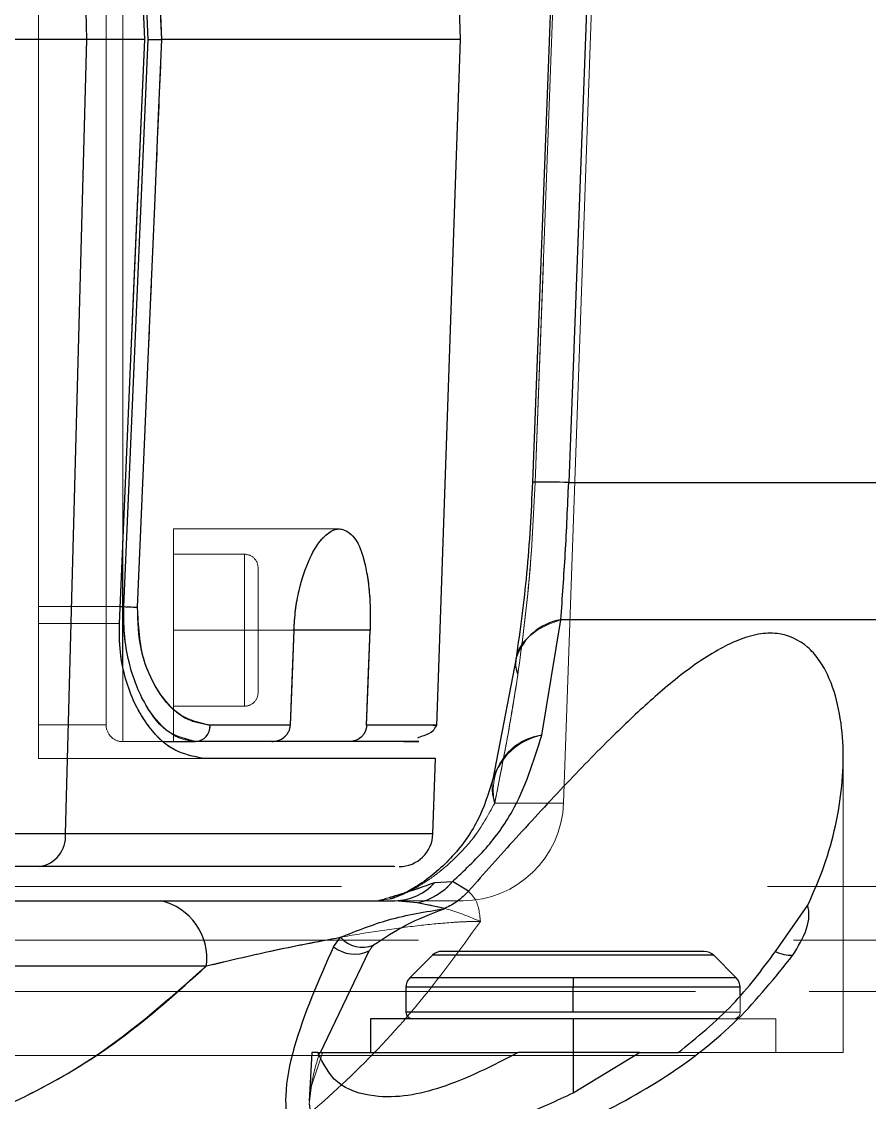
# Model space of a CAD drawing. Header units: millimetres. Extents: x 126 to 938, y 244 to 707.
# Drawn here: x 767.074 to 768.329, y 559.614 to 561.215 of the extents above; entities that cross this region are included whole.
import ezdxf

# ---------------------------------------------------------------- set-up
doc = ezdxf.new("R2010")
doc.units = ezdxf.units.MM
doc.linetypes.add('HIDDEN', pattern=[1.905, 1.27, -0.635])

msp = doc.modelspace()

# ---------------------------------------------------------------- linework, layer by layer
at = {"color": 7, "linetype": 'Continuous', "lineweight": 25}
for p, q in [((767.9141, 562.7623), (767.8301, 560.5323)), ((767.1704, 561.188), (767.1298, 562.6897)), ((767.7237, 561.188), (767.6882, 562.2043)), ((767.1704, 561.188), (766.8262, 561.188)), ((767.1386, 560.0112), (767.1704, 561.188)), ((767.2559, 561.188), (767.1704, 561.188)), ((767.2608, 561.188), (767.2813, 561.188)), ((767.7237, 561.188), (767.2813, 561.188)), ((767.6882, 560.1715), (767.7237, 561.188)), ((767.8837, 560.5317), (768.9537, 560.5317)), ((767.2237, 560.348), (767.2237, 560.4455)), ((767.2194, 560.348), (767.2237, 560.348)), ((767.2237, 560.348), (767.2249, 560.348)), ((767.2237, 560.2601), (767.2237, 560.348)), ((767.8438, 560.1576), (767.8721, 560.3283)), ((768.9489, 560.3283), (767.8721, 560.3283)), ((767.5897, 560.313), (767.4768, 560.313)), ((767.8058, 560.2717), (767.7716, 560.0923)), ((767.4714, 560.1721), (767.3528, 560.1721)), ((767.2872, 560.148), (767.3313, 560.148)), ((767.4439, 560.148), (767.3313, 560.148)), ((767.5584, 560.148), (767.4439, 560.148)), ((767.6865, 560.1229), (767.3435, 560.1229)), ((767.6826, 560.0112), (767.6865, 560.1229)), ((767.1386, 560.0112), (766.1195, 560.0112)), ((767.6826, 560.0112), (767.1386, 560.0112)), ((767.0999, 559.963), (766.7581, 559.963)), ((767.6252, 559.963), (767.0999, 559.963)), ((767.6854, 559.9393), (767.7114, 559.9406)), ((767.7353, 559.9266), (767.7114, 559.9406)), ((766.6178, 559.9123), (767.2792, 559.9123)), ((767.2792, 559.9123), (767.6264, 559.9123)), ((767.6595, 559.9094), (767.6264, 559.9123)), ((767.7005, 559.9009), (767.6595, 559.9094)), ((768.1899, 559.8371), (768.2379, 559.9059)), ((767.5355, 559.8442), (767.5459, 559.8582)), ((767.516, 559.6873), (767.5884, 559.8383)), ((767.6818, 559.8314), (767.6485, 559.7981)), ((768.0985, 559.8314), (767.6818, 559.8314)), ((768.0844, 559.8373), (767.696, 559.8373)), ((768.0985, 559.8314), (768.1318, 559.7981)), ((766.686, 559.8157), (767.3473, 559.8157)), ((767.8902, 559.7981), (767.6485, 559.7981)), ((767.8902, 559.7981), (767.8902, 559.784)), ((768.1318, 559.7981), (767.8902, 559.7981)), ((767.6427, 559.784), (767.6427, 559.7473)), ((767.8902, 559.784), (767.6427, 559.784)), ((767.8902, 559.7473), (767.8902, 559.784)), ((768.1377, 559.784), (767.8902, 559.784)), ((768.1377, 559.7726), (768.1377, 559.784)), ((767.8902, 559.7473), (767.6427, 559.7473)), ((768.1148, 559.7473), (767.8902, 559.7473)), ((767.5902, 559.7373), (767.5902, 559.6873)), ((767.8902, 559.7373), (767.5902, 559.7373)), ((767.8902, 559.7373), (767.8902, 559.6873)), ((768.1046, 559.7373), (767.8902, 559.7373)), ((767.5034, 559.6873), (767.4996, 559.6156)), ((767.5121, 559.6873), (767.5034, 559.6873)), ((767.5121, 559.6873), (767.8087, 559.6873)), ((767.8902, 559.6873), (767.8087, 559.6873)), ((767.8902, 559.6276), (767.9887, 559.6873)), ((767.8902, 559.6873), (767.8902, 559.6276)), ((767.9887, 559.6873), (767.8902, 559.6873)), ((767.9887, 559.6873), (768.0458, 559.6873))]:
    msp.add_line(p, q, dxfattribs=at)
at = {"color": 7, "linetype": 'HIDDEN', "lineweight": 18}
for p, q in [((767.9141, 562.7623), (767.8301, 560.5323)), ((767.8762, 560.057), (767.9707, 562.7623)), ((767.1704, 561.188), (767.1298, 562.6897)), ((767.0987, 560.323), (767.0987, 562.053)), ((767.0987, 562.053), (767.0987, 560.323)), ((767.0987, 560.348), (767.0987, 562.0279)), ((767.0987, 562.0279), (767.0987, 560.348)), ((767.1987, 560.348), (767.1987, 562.0279)), ((767.1987, 562.0279), (767.1987, 560.348)), ((767.2237, 562.0279), (767.2237, 560.348)), ((767.2237, 560.4455), (767.2237, 561.9305)), ((766.13, 561.188), (767.1704, 561.188)), ((767.1386, 560.0112), (767.1704, 561.188)), ((767.1704, 561.188), (767.2559, 561.188)), ((767.2608, 561.188), (767.2813, 561.188)), ((767.2813, 561.188), (767.7237, 561.188)), ((769.7348, 560.5317), (767.8837, 560.5317)), ((767.5444, 560.463), (767.2987, 560.463)), ((767.5444, 560.463), (767.2987, 560.463)), ((767.2987, 560.4254), (767.4037, 560.4254)), ((767.2987, 560.2005), (767.2987, 560.4254)), ((767.2987, 560.4254), (767.2987, 560.2005)), ((767.4037, 560.4254), (767.2987, 560.4254)), ((767.4037, 560.4254), (767.4037, 560.313)), ((767.4037, 560.2005), (767.4037, 560.4254)), ((767.4037, 560.4254), (767.4037, 560.2005)), ((767.4237, 560.3578), (767.4237, 560.4055)), ((767.4237, 560.4055), (767.4237, 560.2681)), ((767.4237, 560.2205), (767.4237, 560.3578)), ((767.0987, 560.348), (767.1987, 560.348)), ((767.0987, 560.173), (767.0987, 560.348)), ((767.0987, 560.348), (767.1987, 560.348)), ((767.0987, 560.348), (767.0987, 560.173)), ((767.1987, 560.173), (767.1987, 560.348)), ((767.1987, 560.348), (767.1987, 560.173)), ((767.1987, 560.348), (767.2237, 560.348)), ((767.1987, 560.348), (767.2194, 560.348)), ((767.2237, 560.348), (767.2249, 560.348)), ((767.2237, 560.348), (767.2237, 560.148)), ((767.0987, 560.323), (767.0987, 560.1229)), ((767.2184, 560.323), (767.0987, 560.323)), ((767.0987, 560.323), (767.2184, 560.323)), ((767.0987, 560.1229), (767.0987, 560.323)), ((767.8721, 560.3283), (767.8438, 560.1576)), ((767.8721, 560.3283), (769.6526, 560.3283)), ((767.2987, 560.313), (767.4768, 560.313)), ((767.2987, 560.148), (767.2987, 560.313)), ((767.2987, 560.313), (767.4037, 560.313)), ((767.2987, 560.313), (767.4037, 560.313)), ((767.2987, 560.148), (767.2987, 560.313)), ((767.2987, 560.313), (767.5897, 560.313)), ((767.4768, 560.313), (767.2987, 560.313)), ((767.2987, 560.148), (767.2987, 560.313)), ((767.2987, 560.148), (767.2987, 560.313)), ((767.4768, 560.313), (767.2987, 560.313)), ((767.4037, 560.2005), (767.4037, 560.313)), ((767.4037, 560.313), (767.4237, 560.313)), ((767.4037, 560.313), (767.4237, 560.313)), ((767.2237, 560.148), (767.2237, 560.2601)), ((767.4237, 560.2681), (767.4237, 560.2205)), ((767.8058, 560.2717), (767.7716, 560.0923)), ((767.2987, 560.2005), (767.4037, 560.2005)), ((767.2987, 560.2005), (767.4037, 560.2005)), ((767.0987, 560.173), (767.1987, 560.173)), ((767.1987, 560.173), (767.0987, 560.173)), ((767.3528, 560.1721), (767.4714, 560.1721)), ((767.5845, 560.1721), (767.6827, 560.1721)), ((767.2237, 560.148), (767.2872, 560.148)), ((767.3313, 560.148), (767.2237, 560.148)), ((767.2987, 560.148), (767.4439, 560.148)), ((767.4439, 560.148), (767.2987, 560.148)), ((767.2987, 560.148), (767.5584, 560.148)), ((767.4439, 560.148), (767.2987, 560.148)), ((767.3313, 560.148), (767.4439, 560.148)), ((767.5584, 560.148), (767.6395, 560.148)), ((767.0987, 560.1229), (767.3435, 560.1229)), ((767.3435, 560.1229), (767.0987, 560.1229)), ((767.3435, 560.1229), (767.6865, 560.1229)), ((768.2902, 559.6873), (768.2902, 560.1247)), ((767.8762, 560.057), (767.7741, 560.057)), ((766.1195, 560.0112), (767.1386, 560.0112)), ((767.1386, 560.0112), (767.6826, 560.0112)), ((766.1069, 559.963), (767.0999, 559.963)), ((767.0999, 559.963), (767.6262, 559.963)), ((767.7114, 559.9406), (767.6854, 559.9393)), ((766.273, 559.9333), (769.7352, 559.9333)), ((766.2772, 559.9333), (769.7395, 559.9333)), ((767.2792, 559.9123), (766.6178, 559.9123)), ((767.6264, 559.9123), (767.2792, 559.9123)), ((767.6264, 559.9123), (767.5918, 559.9123)), ((767.6011, 559.9123), (767.6183, 559.9173)), ((767.6011, 559.9123), (767.619, 559.915)), ((767.6191, 559.915), (767.6011, 559.9123)), ((767.6264, 559.9123), (767.6595, 559.9094)), ((766.3115, 559.8539), (769.3663, 559.8539)), ((766.3911, 559.8539), (769.4459, 559.8539)), ((767.6818, 559.8314), (768.0985, 559.8314)), ((767.696, 559.8373), (768.0844, 559.8373)), ((767.3473, 559.8157), (766.686, 559.8157)), ((767.6485, 559.7981), (767.8902, 559.7981)), ((767.8902, 559.7981), (768.1318, 559.7981)), ((767.8902, 559.7981), (767.8902, 559.784)), ((769.5099, 559.7777), (766.455, 559.7777)), ((766.8016, 559.7777), (769.6491, 559.7777)), ((767.6427, 559.784), (767.8902, 559.784)), ((767.8902, 559.7473), (767.8902, 559.784)), ((767.8902, 559.784), (768.1377, 559.784)), ((768.1377, 559.7473), (768.1377, 559.7726)), ((767.6427, 559.7473), (767.8902, 559.7473)), ((767.8902, 559.7473), (768.1377, 559.7473)), ((768.1377, 559.7473), (768.1148, 559.7473)), ((767.5902, 559.7373), (767.8902, 559.7373)), ((768.1277, 559.7373), (767.6527, 559.7373)), ((767.6527, 559.7373), (768.1277, 559.7373)), ((767.8902, 559.7373), (767.8902, 559.6873)), ((767.8902, 559.7373), (768.1902, 559.7373)), ((768.1902, 559.6873), (768.1902, 559.7373)), ((766.455, 559.6829), (769.5099, 559.6829)), ((766.8016, 559.6829), (769.6491, 559.6829)), ((767.5021, 559.635), (767.5192, 559.6871)), ((767.5034, 559.6873), (767.515, 559.6873)), ((767.516, 559.6873), (768.2902, 559.6873)), ((767.5902, 559.6873), (767.8902, 559.6873)), ((768.1902, 559.6873), (767.8902, 559.6873)), ((767.503, 559.6388), (767.4995, 559.6115))]:
    msp.add_line(p, q, dxfattribs=at)
at = {"color": 7, "linetype": 'HIDDEN', "lineweight": 18, "flags": 128}
for points in [[(767.834, 560.5317), (767.8806, 561.7747), (767.9176, 562.7623)], [(767.9176, 562.7623), (767.8708, 561.5131), (767.834, 560.5317)], [(767.9678, 562.7623), (767.9208, 561.5131), (767.8837, 560.5317)], [(767.2559, 561.188), (767.2349, 561.6724), (767.2184, 562.053)], [(767.2249, 562.0279), (767.245, 561.5575), (767.2608, 561.188)], [(767.2452, 562.0288), (767.2654, 561.5582), (767.2707, 561.435), (767.276, 561.3117), (767.2813, 561.188)], [(767.2559, 561.188), (767.2349, 560.7036), (767.2184, 560.323)], [(767.2608, 561.188), (767.2407, 560.7176), (767.2249, 560.348)], [(767.834, 560.5317), (767.8307, 560.5321), (767.8301, 560.5323)], [(767.8837, 560.5317), (767.8686, 560.5321), (767.8558, 560.5324), (767.8454, 560.5325), (767.8376, 560.5326), (767.8325, 560.5325), (767.8302, 560.5324), (767.8307, 560.5321), (767.834, 560.5317)], [(767.2249, 560.348), (767.2278, 560.3478), (767.2308, 560.3477), (767.2336, 560.3476), (767.2363, 560.3475), (767.2389, 560.3473), (767.2412, 560.3472), (767.2434, 560.3472), (767.2452, 560.3471)], [(767.8721, 560.3283), (767.8542, 560.3218), (767.8387, 560.3139), (767.826, 560.3049), (767.8162, 560.2947), (767.8094, 560.2837), (767.8059, 560.2719), (767.8055, 560.2596), (767.8084, 560.247)], [(767.4714, 560.1721), (767.4744, 560.251), (767.4768, 560.313)], [(767.5897, 560.313), (767.5868, 560.2341), (767.5845, 560.1721)]]:
    msp.add_lwpolyline(points, dxfattribs=at)
at = {"color": 7, "linetype": 'Continuous', "lineweight": 25, "flags": 128}
for points in [[(767.9678, 562.7623), (767.9206, 561.5089), (767.8837, 560.5317)], [(767.2559, 561.188), (767.2349, 561.6724), (767.2184, 562.053)], [(767.2608, 561.188), (767.2407, 561.6584), (767.2249, 562.0279)], [(767.2184, 560.323), (767.2394, 560.8073), (767.2559, 561.188)], [(767.2249, 560.348), (767.245, 560.8184), (767.2608, 561.188)], [(767.2452, 560.3471), (767.2654, 560.8177), (767.2707, 560.9409), (767.276, 561.0642), (767.2813, 561.188)], [(767.2249, 560.348), (767.2278, 560.3478), (767.2308, 560.3477), (767.2336, 560.3476), (767.2363, 560.3475), (767.2389, 560.3473), (767.2412, 560.3472), (767.2434, 560.3472), (767.2452, 560.3471)], [(767.4768, 560.313), (767.4738, 560.2341), (767.4714, 560.1721)], [(767.5845, 560.1721), (767.5874, 560.251), (767.5897, 560.313)]]:
    msp.add_lwpolyline(points, dxfattribs=at)
at = {"color": 7, "linetype": 'Continuous', "lineweight": 25}
for centre, radius, start, end in [((767.8476, 559.7134), 0.8191, 87.474, 91.2275), ((767.8859, 560.245), 0.0845, 99.4377, 161.3925), ((767.3295, 560.1712), 0.0233, 274.3971, 2.1656), ((767.8628, 560.064), 0.0955, 101.509, 162.6217), ((767.0937, 560.0075), 0.045, 277.8703, 4.6962), ((767.6327, 560.0129), 0.05, 269.989, 358.0086), ((767.6253, 559.9926), 0.0803, 270.8233, 318.486), ((767.641, 559.9992), 0.0917, 281.6768, 320.2449), ((767.2605, 559.8267), 0.0875, 352.7828, 77.681), ((767.5784, 559.8868), 0.0433, 221.3152, 292.1188), ((767.5666, 559.8822), 0.0491, 230.7354, 296.4341), ((767.696, 559.8173), 0.02, 89.9713, 135.0075), ((768.0844, 559.8172), 0.02, 45.0253, 90.0129), ((768.2146, 559.8883), 0.0569, 244.2404, 270.7673), ((767.6627, 559.784), 0.02, 134.9925, 180.0287), ((768.1177, 559.784), 0.02, 0.0348, 44.9852), ((767.6527, 559.7473), 0.01, 180.0029, 269.9629)]:
    msp.add_arc(centre, radius, start, end, dxfattribs=at)
at = {"color": 7, "linetype": 'HIDDEN', "lineweight": 18}
for centre, radius, start, end in [((767.4037, 560.4055), 0.02, 359.9617, 90.0383), ((767.4037, 560.4055), 0.02, 359.9617, 90.0383), ((767.8502, 560.2639), 0.0451, 169.7145, 202.0558), ((767.4037, 560.2204), 0.02, 269.9617, 0.0383), ((767.4037, 560.2204), 0.02, 269.9617, 0.0383), ((767.2237, 560.1729), 0.025, 179.9816, 270.0184), ((767.2237, 560.1729), 0.025, 179.9816, 270.0184), ((767.3295, 560.1712), 0.0233, 274.3971, 2.1656), ((767.8542, 560.076), 0.0823, 97.2698, 193.3247), ((767.8388, 560.0793), 0.0685, 168.9054, 199.0279), ((767.7263, 560.0623), 0.15, 269.9993, 358.0007), ((767.0937, 560.0075), 0.045, 277.8703, 4.6962), ((767.6253, 559.9926), 0.0803, 270.8233, 318.486), ((767.641, 559.9992), 0.0917, 281.6768, 320.2449), ((767.2605, 559.8267), 0.0875, 352.7828, 77.681), ((768.1277, 559.7473), 0.01, 270.0612, 359.9388)]:
    msp.add_arc(centre, radius, start, end, dxfattribs=at)
at = {"color": 7, "linetype": 'Continuous', "lineweight": 25}
for points, knots in [([(767.2813, 561.188), (767.279, 561.2404), (767.2746, 561.3452), (767.2678, 561.5022), (767.2581, 561.73), (767.2505, 561.9056), (767.2452, 562.0288)], [0, 0, 0, 0, 0.187176, 0.373722, 0.560275, 1, 1, 1, 1]), ([(767.8301, 560.5323), (767.8279, 560.4872), (767.8236, 560.3999), (767.8116, 560.3134), (767.8058, 560.2717)], [0, 0, 0, 0, 0.517776, 1, 1, 1, 1]), ([(767.8721, 560.3283), (767.8744, 560.3612), (767.8792, 560.4289), (767.8822, 560.4967), (767.8837, 560.5317)], [0, 0, 0, 0, 0.4844209, 1, 1, 1, 1]), ([(767.4768, 560.313), (767.4775, 560.323), (767.4787, 560.3428), (767.4853, 560.379), (767.4977, 560.4169), (767.5162, 560.4493), (767.5427, 560.4679), (767.5697, 560.4514), (767.5785, 560.4252), (767.5852, 560.3978), (767.5885, 560.3715), (767.5903, 560.3429), (767.5899, 560.3231), (767.5897, 560.313)], [0, 0, 0, 0, 0.088692, 0.174983, 0.324788, 0.435959, 0.508939, 0.57476, 0.677629, 0.746669, 0.824993, 0.910687, 1, 1, 1, 1]), ([(767.3313, 560.148), (767.3179, 560.1513), (767.2868, 560.1589), (767.2599, 560.1958), (767.2422, 560.2323), (767.2314, 560.2678), (767.2249, 560.3066), (767.2249, 560.3341), (767.2249, 560.348)], [0, 0, 0, 0, 0.164879, 0.381151, 0.521758, 0.664894, 0.831259, 1, 1, 1, 1]), ([(767.3528, 560.1721), (767.3376, 560.1756), (767.3031, 560.1837), (767.2692, 560.2295), (767.2472, 560.2851), (767.2459, 560.3256), (767.2452, 560.3471)], [0, 0, 0, 0, 0.20336, 0.462371, 0.715382, 1, 1, 1, 1]), ([(767.3435, 560.1229), (767.3281, 560.126), (767.2938, 560.1329), (767.2613, 560.1689), (767.2397, 560.2057), (767.2267, 560.2413), (767.2184, 560.2809), (767.2184, 560.3088), (767.2184, 560.323)], [0, 0, 0, 0, 0.178264, 0.398254, 0.532878, 0.676106, 0.835959, 1, 1, 1, 1]), ([(768.2379, 559.9059), (768.2464, 559.9252), (768.2631, 559.9632), (768.2796, 560.0226), (768.2893, 560.0816), (768.2913, 560.1397), (768.2852, 560.1956), (768.2719, 560.2397), (768.2546, 560.2699), (768.2326, 560.2952), (768.1997, 560.3102), (768.163, 560.3078), (768.1334, 560.2987), (768.1026, 560.2832), (768.061, 560.2563), (768.0106, 560.215), (767.9473, 560.1554), (767.879, 560.085), (767.8065, 560.0067), (767.7587, 559.9528), (767.7353, 559.9266)], [0, 0, 0, 0, 0.059808, 0.11748, 0.173707, 0.228769, 0.281744, 0.332299, 0.357638, 0.379876, 0.426668, 0.452739, 0.482878, 0.513795, 0.550006, 0.622895, 0.697844, 0.796126, 0.900557, 1, 1, 1, 1]), ([(767.4439, 560.148), (767.4473, 560.1483), (767.454, 560.1489), (767.4616, 560.1533), (767.4665, 560.1583), (767.4692, 560.1627), (767.4709, 560.1673), (767.4713, 560.1705), (767.4714, 560.1721)], [0, 0, 0, 0, 0.2496636, 0.4987852, 0.6334898, 0.7633324, 0.883284, 1, 1, 1, 1]), ([(767.5845, 560.1721), (767.5841, 560.169), (767.5834, 560.1641), (767.5799, 560.1585), (767.5754, 560.1535), (767.5683, 560.1489), (767.5617, 560.1483), (767.5584, 560.148)], [0, 0, 0, 0, 0.237707, 0.369658, 0.500355, 0.748982, 1, 1, 1, 1]), ([(767.6827, 560.1721), (767.6842, 560.1721), (767.6974, 560.1721), (767.6232, 560.1721), (767.6004, 560.1721), (767.5845, 560.1721)], [0, 0, 0, 0, 0.037717, 0.331144, 1, 1, 1, 1]), ([(767.6602, 560.1537), (767.6633, 560.1549), (767.671, 560.1577), (767.6824, 560.162), (767.6866, 560.1693), (767.6882, 560.1721)], [0, 0, 0, 0, 0.289133, 0.725164, 1, 1, 1, 1]), ([(767.6395, 560.148), (767.6406, 560.148), (767.6477, 560.148), (767.6766, 560.148), (767.6023, 560.148), (767.5764, 560.148), (767.5584, 560.148)], [0, 0, 0, 0, 0.026774, 0.177166, 0.428198, 1, 1, 1, 1]), ([(767.7114, 559.9406), (767.7286, 559.9566), (767.762, 559.9878), (767.813, 560.0583), (767.8317, 560.1187), (767.8438, 560.1576)], [0, 0, 0, 0, 0.272615, 0.530465, 1, 1, 1, 1]), ([(767.7716, 560.0923), (767.765, 560.0712), (767.7515, 560.0284), (767.7176, 559.9829), (767.6858, 559.9527), (767.6648, 559.9373), (767.6485, 559.9276), (767.6376, 559.922), (767.6278, 559.9178), (767.6215, 559.9158), (767.6187, 559.9148)], [0, 0, 0, 0, 0.271434, 0.549569, 0.685676, 0.812166, 0.86846, 0.919268, 0.963485, 1, 1, 1, 1]), ([(767.6183, 559.9173), (767.6241, 559.919), (767.6467, 559.9255), (767.6689, 559.9334), (767.6854, 559.9393)], [0, 0, 0, 0, 0.255181, 1, 1, 1, 1]), ([(767.6483, 559.9267), (767.6464, 559.9257), (767.6407, 559.9227), (767.6309, 559.9189), (767.623, 559.9156), (767.6191, 559.915), (767.6191, 559.915)], [0, 0, 0, 0, 0.196, 0.622983, 0.993695, 1, 1, 1, 1]), ([(767.7353, 559.9266), (767.7301, 559.9213), (767.7199, 559.9108), (767.7069, 559.9042), (767.7005, 559.9009)], [0, 0, 0, 0, 0.507877, 1, 1, 1, 1]), ([(768.2154, 559.8314), (768.2233, 559.8442), (768.2346, 559.8624), (768.2406, 559.8889), (768.2387, 559.9005), (768.2379, 559.9059)], [0, 0, 0, 0, 0.562753, 0.796854, 1, 1, 1, 1]), ([(767.5459, 559.8582), (767.5694, 559.8676), (767.6189, 559.8875), (767.6717, 559.8959), (767.6994, 559.9004)], [0, 0, 0, 0, 0.474221, 1, 1, 1, 1]), ([(767.5947, 559.8467), (767.6104, 559.8571), (767.6433, 559.8788), (767.6801, 559.893), (767.6994, 559.9004)], [0, 0, 0, 0, 0.476976, 1, 1, 1, 1]), ([(767.6994, 559.9004), (767.6996, 559.9005), (767.7, 559.9006), (767.7003, 559.9008), (767.7005, 559.9009)], [0, 0, 0, 0, 0.56134, 1, 1, 1, 1]), ([(767.3473, 559.8157), (767.3791, 559.8233), (767.445, 559.839), (767.5115, 559.8517), (767.5459, 559.8582)], [0, 0, 0, 0, 0.482729, 1, 1, 1, 1]), ([(767.5355, 559.8442), (767.5135, 559.7949), (767.482, 559.724), (767.4616, 559.6296), (767.4659, 559.5883), (767.4677, 559.5707)], [0, 0, 0, 0, 0.5663079, 0.8146674, 1, 1, 1, 1]), ([(767.5947, 559.8467), (767.5934, 559.8452), (767.5912, 559.8425), (767.5893, 559.8396), (767.5884, 559.8383)], [0, 0, 0, 0, 0.553151, 1, 1, 1, 1]), ([(767.4677, 559.5707), (767.4722, 559.555), (767.4831, 559.5169), (767.5636, 559.5063), (767.6563, 559.5107), (767.7781, 559.5364), (767.9061, 559.582), (768.0284, 559.6483), (768.135, 559.7307), (768.1892, 559.7986), (768.2154, 559.8314)], [0, 0, 0, 0, 0.05213, 0.126116, 0.239672, 0.38408, 0.543513, 0.704122, 0.857125, 1, 1, 1, 1]), ([(768.0458, 559.6873), (768.0737, 559.71), (768.1279, 559.754), (768.1697, 559.8099), (768.1899, 559.8371)], [0, 0, 0, 0, 0.515229, 1, 1, 1, 1]), ([(766.6928, 559.5303), (766.7583, 559.5347), (766.8914, 559.5437), (767.0688, 559.6117), (767.2229, 559.7032), (767.3054, 559.7779), (767.3473, 559.8157)], [0, 0, 0, 0, 0.268227, 0.5445, 0.768998, 1, 1, 1, 1]), ([(768.8619, 559.7057), (768.8024, 559.6764), (768.6785, 559.6154), (768.4888, 559.5416), (768.2899, 559.4772), (768.1242, 559.4346), (767.9845, 559.4052), (767.8746, 559.3854), (767.7599, 559.3685), (767.6411, 559.3548), (767.5122, 559.3442), (767.388, 559.3382), (767.3047, 559.3375), (767.2717, 559.3373)], [0, 0, 0, 0, 0.120823, 0.251339, 0.370287, 0.501291, 0.562599, 0.630336, 0.704512, 0.773703, 0.848152, 0.939904, 1, 1, 1, 1]), ([(767.8087, 559.6873), (767.7713, 559.668), (767.7044, 559.6334), (767.6101, 559.6152), (767.5374, 559.6369), (767.5202, 559.6711), (767.5121, 559.6873)], [0, 0, 0, 0, 0.374595, 0.670874, 0.843963, 1, 1, 1, 1]), ([(767.2692, 559.2847), (767.4086, 559.2892), (767.6864, 559.298), (768.0981, 559.3708), (768.5018, 559.4841), (768.7548, 559.6039), (768.8818, 559.6641)], [0, 0, 0, 0, 0.2500057, 0.4983601, 0.7483526, 1, 1, 1, 1]), ([(767.4995, 559.6115), (767.5006, 559.6016), (767.5029, 559.5816), (767.5304, 559.5602), (767.5689, 559.5512), (767.6193, 559.55), (767.6798, 559.5567), (767.7475, 559.5717), (767.8192, 559.5946), (767.8662, 559.6164), (767.8902, 559.6276)], [0, 0, 0, 0, 0.066505, 0.134154, 0.222345, 0.33855, 0.481002, 0.642407, 0.817118, 1, 1, 1, 1])]:
    msp.add_open_spline(points, degree=3, knots=knots, dxfattribs=at)
at = {"color": 7, "linetype": 'HIDDEN', "lineweight": 18}
for points, knots in [([(767.2813, 561.188), (767.279, 561.1355), (767.2746, 561.0307), (767.2678, 560.8737), (767.2581, 560.6459), (767.2505, 560.4703), (767.2452, 560.3471)], [0, 0, 0, 0, 0.187176, 0.373729, 0.560275, 1, 1, 1, 1]), ([(767.8301, 560.5323), (767.8279, 560.4868), (767.8236, 560.3996), (767.8116, 560.3131), (767.8058, 560.2717)], [0, 0, 0, 0, 0.521456, 1, 1, 1, 1]), ([(767.834, 560.5317), (767.8316, 560.4827), (767.8271, 560.3874), (767.8145, 560.2929), (767.8084, 560.247)], [0, 0, 0, 0, 0.514571, 1, 1, 1, 1]), ([(767.8084, 560.247), (767.8145, 560.2925), (767.827, 560.3871), (767.8316, 560.4823), (767.834, 560.5317)], [0, 0, 0, 0, 0.481767, 1, 1, 1, 1]), ([(767.8837, 560.5317), (767.8822, 560.4965), (767.8792, 560.4286), (767.8744, 560.3609), (767.8721, 560.3283)], [0, 0, 0, 0, 0.519242, 1, 1, 1, 1]), ([(767.2987, 560.3704), (767.2987, 560.341), (767.2987, 560.2823), (767.2987, 560.3734), (767.2987, 560.4154), (767.2987, 560.4394), (767.2987, 560.4691), (767.2987, 560.4393), (767.2987, 560.4164), (767.2987, 560.3876), (767.2987, 560.3704)], [0, 0, 0, 0, 0.191349, 0.382699, 0.544902, 0.653282, 0.691349, 0.729417, 0.837797, 1, 1, 1, 1]), ([(767.2987, 560.3704), (767.2987, 560.341), (767.2987, 560.2823), (767.2987, 560.3734), (767.2987, 560.4154), (767.2987, 560.4394), (767.2987, 560.4691), (767.2987, 560.4393), (767.2987, 560.4164), (767.2987, 560.3876), (767.2987, 560.3704)], [0, 0, 0, 0, 0.191349, 0.382699, 0.544902, 0.653282, 0.691349, 0.729417, 0.837797, 1, 1, 1, 1]), ([(767.5897, 560.313), (767.5899, 560.3231), (767.5903, 560.3429), (767.5885, 560.3715), (767.5852, 560.3977), (767.5785, 560.4252), (767.5697, 560.4514), (767.5427, 560.4679), (767.5161, 560.4492), (767.4977, 560.4168), (767.4853, 560.379), (767.4787, 560.3428), (767.4775, 560.323), (767.4768, 560.313)], [0, 0, 0, 0, 0.08921, 0.174851, 0.253087, 0.322176, 0.425196, 0.491144, 0.564245, 0.675419, 0.825048, 0.911289, 1, 1, 1, 1]), ([(767.2987, 560.356), (767.2987, 560.334), (767.2987, 560.2899), (767.2987, 560.3583), (767.2987, 560.3898), (767.2987, 560.4078), (767.2987, 560.43), (767.2987, 560.4077), (767.2987, 560.3906), (767.2987, 560.369), (767.2987, 560.356)], [0, 0, 0, 0, 0.191348, 0.382696, 0.544903, 0.653306, 0.691348, 0.72939, 0.837793, 1, 1, 1, 1]), ([(767.4237, 560.3388), (767.4237, 560.3256), (767.4237, 560.2991), (767.4237, 560.3446), (767.4237, 560.3634), (767.4237, 560.3865), (767.4237, 560.3955), (767.4237, 560.4082), (767.4237, 560.3955), (767.4237, 560.3864), (767.4237, 560.3642), (767.4237, 560.3485), (767.4237, 560.3388)], [0, 0, 0, 0, 0.13999, 0.279979, 0.439977, 0.539983, 0.612958, 0.63999, 0.667021, 0.739996, 0.840003, 1, 1, 1, 1]), ([(767.2249, 560.348), (767.2249, 560.3341), (767.2249, 560.3066), (767.2314, 560.2678), (767.2422, 560.2324), (767.2598, 560.1954), (767.282, 560.1679), (767.309, 560.1511), (767.3227, 560.1492), (767.3313, 560.148)], [0, 0, 0, 0, 0.168415, 0.334505, 0.477339, 0.617738, 0.833623, 0.896194, 1, 1, 1, 1]), ([(767.2452, 560.3471), (767.2466, 560.3201), (767.249, 560.2706), (767.2789, 560.2135), (767.3152, 560.1787), (767.341, 560.1742), (767.3528, 560.1721)], [0, 0, 0, 0, 0.356707, 0.655574, 0.842887, 1, 1, 1, 1]), ([(767.2184, 560.323), (767.2184, 560.3088), (767.2185, 560.2809), (767.2266, 560.2412), (767.2397, 560.2058), (767.2613, 560.169), (767.2937, 560.133), (767.3281, 560.1261), (767.3435, 560.1229)], [0, 0, 0, 0, 0.164616, 0.322658, 0.468644, 0.600208, 0.82109, 1, 1, 1, 1]), ([(767.2865, 559.3373), (767.3528, 559.3383), (767.482, 559.3402), (767.6756, 559.3557), (767.8634, 559.3797), (768.0493, 559.4132), (768.2323, 559.456), (768.4125, 559.5085), (768.6343, 559.5867), (768.8925, 559.7014), (769.1769, 559.871), (769.44, 560.0747), (769.5817, 560.2438), (769.6526, 560.3283)], [0, 0, 0, 0, 0.074937, 0.146234, 0.21957, 0.289073, 0.359875, 0.432109, 0.501409, 0.625815, 0.751041, 0.875486, 1, 1, 1, 1]), ([(769.6826, 560.305), (769.6109, 560.218), (769.4675, 560.0443), (769.2007, 559.8343), (768.9123, 559.6597), (768.6048, 559.5209), (768.2849, 559.4146), (767.9559, 559.3399), (767.6211, 559.2934), (767.3963, 559.2876), (767.2838, 559.2847)], [0, 0, 0, 0, 0.125205, 0.25003, 0.375397, 0.499765, 0.62462, 0.74995, 0.874747, 1, 1, 1, 1]), ([(767.2987, 560.2699), (767.2987, 560.2919), (767.2987, 560.336), (767.2987, 560.2676), (767.2987, 560.2361), (767.2987, 560.2181), (767.2987, 560.1959), (767.2987, 560.2182), (767.2987, 560.2353), (767.2987, 560.257), (767.2987, 560.2699)], [0, 0, 0, 0, 0.191348, 0.382696, 0.544903, 0.653306, 0.691348, 0.72939, 0.837793, 1, 1, 1, 1]), ([(767.4237, 560.2871), (767.4237, 560.3003), (767.4237, 560.3268), (767.4237, 560.2813), (767.4237, 560.2625), (767.4237, 560.2394), (767.4237, 560.2304), (767.4237, 560.2177), (767.4237, 560.2304), (767.4237, 560.2395), (767.4237, 560.2617), (767.4237, 560.2774), (767.4237, 560.2871)], [0, 0, 0, 0, 0.13999, 0.279979, 0.439977, 0.539983, 0.612958, 0.63999, 0.667021, 0.739996, 0.840003, 1, 1, 1, 1]), ([(767.8084, 560.247), (767.8027, 560.2109), (767.7925, 560.1474), (767.7797, 560.0843), (767.7741, 560.057)], [0, 0, 0, 0, 0.567635, 1, 1, 1, 1]), ([(767.7741, 560.057), (767.7811, 560.0919), (767.7939, 560.155), (767.8039, 560.2185), (767.8084, 560.247)], [0, 0, 0, 0, 0.5523111, 1, 1, 1, 1]), ([(767.4439, 560.148), (767.4473, 560.1483), (767.454, 560.1489), (767.4614, 560.1532), (767.4662, 560.158), (767.4689, 560.1623), (767.4709, 560.167), (767.4713, 560.1704), (767.4714, 560.1721)], [0, 0, 0, 0, 0.249211, 0.498819, 0.619968, 0.749264, 0.873804, 1, 1, 1, 1]), ([(767.5584, 560.148), (767.5617, 560.1483), (767.5682, 560.149), (767.5755, 560.1535), (767.58, 560.1585), (767.5834, 560.1642), (767.5841, 560.169), (767.5845, 560.1721)], [0, 0, 0, 0, 0.250332, 0.499377, 0.632643, 0.762117, 1, 1, 1, 1]), ([(767.8438, 560.1576), (767.8317, 560.1187), (767.813, 560.0583), (767.762, 559.9878), (767.7286, 559.9566), (767.7114, 559.9406)], [0, 0, 0, 0, 0.469535, 0.727385, 1, 1, 1, 1]), ([(767.7716, 560.0923), (767.765, 560.0712), (767.7515, 560.0284), (767.7176, 559.9829), (767.6858, 559.9527), (767.6648, 559.9373), (767.6485, 559.9276), (767.6376, 559.922), (767.6278, 559.9178), (767.6215, 559.9158), (767.6187, 559.9148)], [0, 0, 0, 0, 0.271434, 0.549569, 0.685676, 0.812166, 0.86846, 0.919268, 0.963485, 1, 1, 1, 1]), ([(767.619, 559.915), (767.6191, 559.915), (767.623, 559.9155), (767.6309, 559.9189), (767.6432, 559.9238), (767.6563, 559.9307), (767.6746, 559.9417), (767.6971, 559.9582), (767.7216, 559.9809), (767.7498, 560.0124), (767.7646, 560.0395), (767.7741, 560.057)], [0, 0, 0, 0, 0.0009495, 0.0551729, 0.1176267, 0.1860357, 0.2596315, 0.415211, 0.5723342, 0.7239042, 1, 1, 1, 1]), ([(767.7741, 560.057), (767.7646, 560.0395), (767.7498, 560.0123), (767.7216, 559.9809), (767.6971, 559.9582), (767.6746, 559.9418), (767.6581, 559.9317), (767.6508, 559.928), (767.6483, 559.9267)], [0, 0, 0, 0, 0.323409, 0.500953, 0.685001, 0.867242, 0.953449, 1, 1, 1, 1]), ([(767.6854, 559.9393), (767.6689, 559.9335), (767.641, 559.9237), (767.6126, 559.9155), (767.6011, 559.9123)], [0, 0, 0, 0, 0.5949077, 1, 1, 1, 1]), ([(767.7114, 559.9406), (767.7247, 559.9335), (767.7488, 559.9206), (767.7517, 559.8938), (767.753, 559.8816)], [0, 0, 0, 0, 0.546989, 1, 1, 1, 1]), ([(767.6011, 559.9123), (767.5958, 559.9123), (767.5894, 559.9123), (767.6063, 559.9123), (767.6167, 559.9123), (767.6264, 559.9123)], [0, 0, 0, 0, 0.204324, 0.250209, 1, 1, 1, 1]), ([(767.6865, 559.9123), (767.6416, 559.9123), (767.557, 559.9123), (767.6708, 559.9123), (767.7058, 559.9123), (767.7216, 559.9123), (767.7372, 559.9123), (767.7112, 559.9123), (767.6865, 559.9123)], [0, 0, 0, 0, 0.346013, 0.651861, 0.8203, 0.837748, 0.846013, 1, 1, 1, 1]), ([(767.6595, 559.9094), (767.6753, 559.9065), (767.7075, 559.9007), (767.7376, 559.888), (767.753, 559.8816)], [0, 0, 0, 0, 0.489757, 1, 1, 1, 1]), ([(767.753, 559.8816), (767.722, 559.8388), (767.6616, 559.7554), (767.558, 559.6461), (767.4498, 559.5534), (767.3351, 559.4762), (767.2143, 559.4146), (767.0877, 559.3702), (766.9589, 559.3424), (766.8721, 559.339), (766.8291, 559.3373)], [0, 0, 0, 0, 0.142064, 0.276482, 0.403713, 0.524388, 0.647441, 0.767102, 0.884284, 1, 1, 1, 1]), ([(767.753, 559.8816), (767.7468, 559.8815), (767.7333, 559.8815), (767.7031, 559.8797), (767.661, 559.8757), (767.6077, 559.8686), (767.5354, 559.8568), (767.4483, 559.8396), (767.3802, 559.8235), (767.3473, 559.8157)], [0, 0, 0, 0, 0.0452529, 0.0982018, 0.2204921, 0.3534092, 0.4899459, 0.7540795, 1, 1, 1, 1]), ([(767.3473, 559.8157), (767.2937, 559.7683), (767.1884, 559.6751), (767.0146, 559.5877), (766.848, 559.5385), (766.7441, 559.533), (766.6928, 559.5303)], [0, 0, 0, 0, 0.292639, 0.574661, 0.789615, 1, 1, 1, 1]), ([(767.515, 559.6873), (767.5102, 559.6719), (767.5051, 559.656), (767.503, 559.6394), (767.503, 559.6388)], [0, 0, 0, 0, 0.9609, 1, 1, 1, 1]), ([(767.516, 559.6873), (767.5171, 559.6873), (767.5199, 559.6873), (767.5168, 559.6873), (767.515, 559.6873)], [0, 0, 0, 0, 0.417091, 1, 1, 1, 1])]:
    msp.add_open_spline(points, degree=3, knots=knots, dxfattribs=at)

doc.saveas('drawing.dxf')
